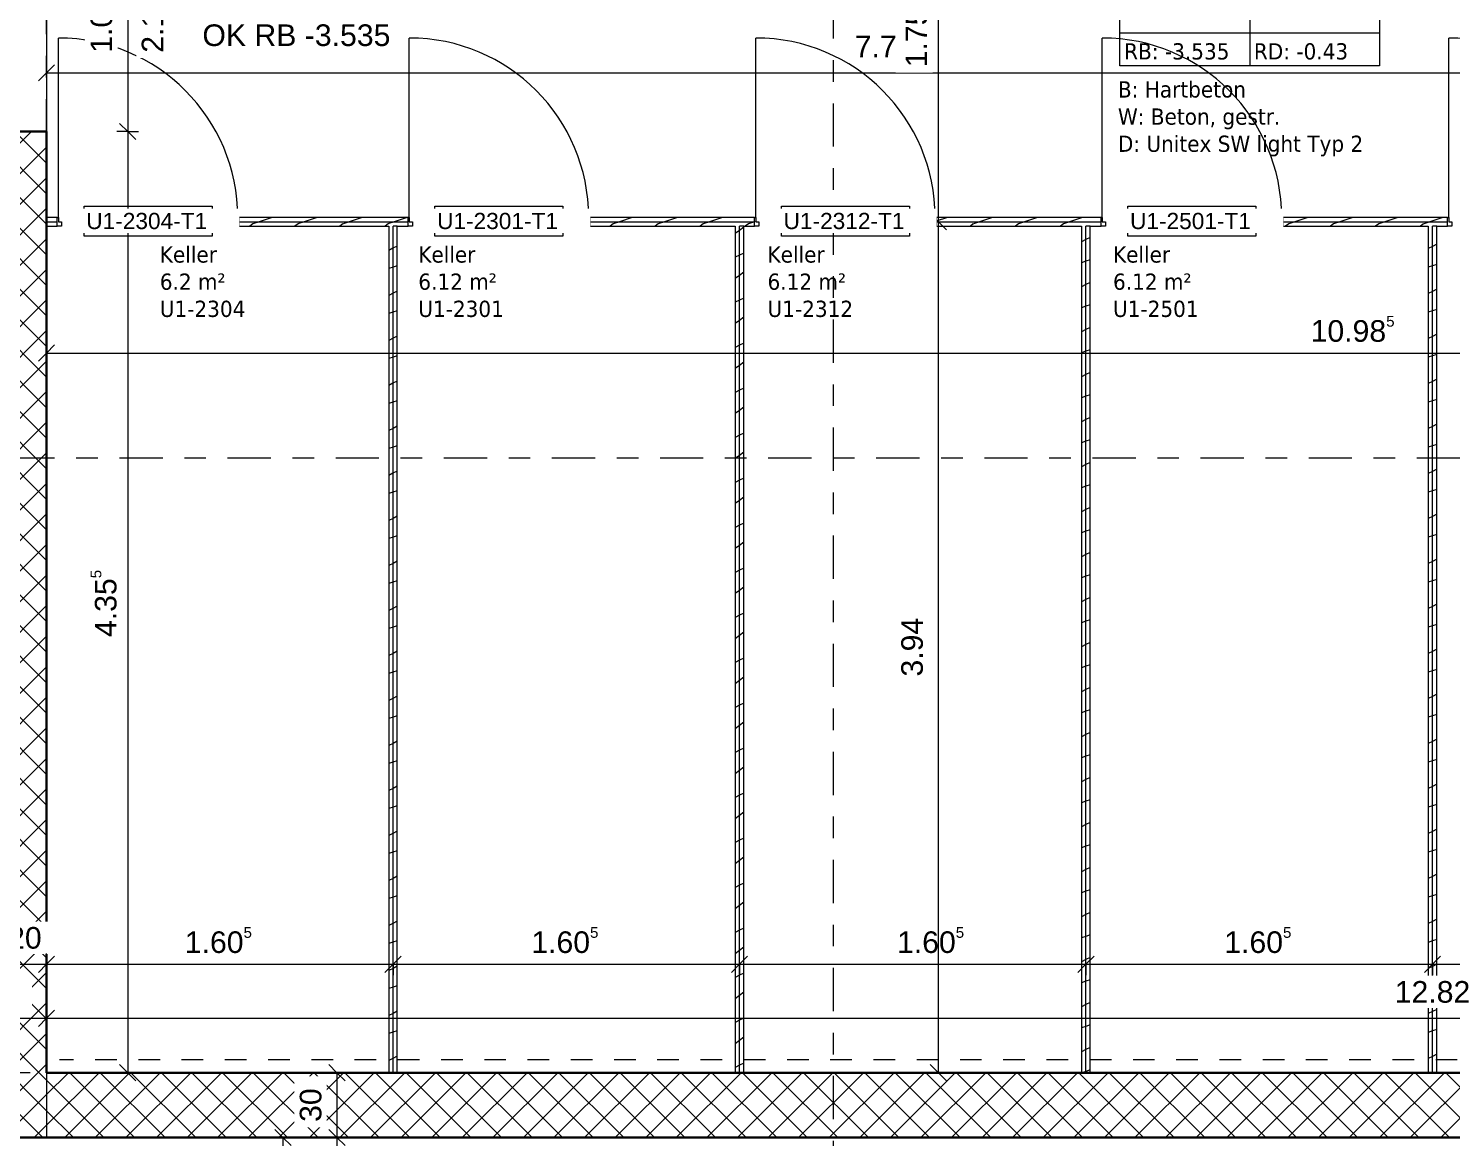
# Model space of a CAD drawing. Header units: metres. Extents: x -35.6 to 33, y -21.5 to 5.9.
# Drawn here: x 3.42 to 10, y -2.35 to 2.78 of the extents above; entities that cross this region are included whole.
import ezdxf

# ---------------------------------------------------------------- set-up
doc = ezdxf.new("R2010")
doc.units = ezdxf.units.M
for name, pattern in [('_Rasterlinie_', [0.375, 0.2, -0.05, 0.075, -0.05]), ('Grundrissdarstellung Sturz', [0.25, 0.15, -0.05, 0, -0.05]), ('Strichpunkt - Fein', [0.2, 0.1, -0.05, 0, -0.05])]:
    doc.linetypes.add(name, pattern=pattern)
for name, color, linetype, lineweight in [('A-____-____-DIMS', 7, 'Continuous', 5), ('A-____-____-DIMS-50', 7, 'Continuous', 5), ('A-AREA-____-IDEN', 7, 'Continuous', 5), ('A-DOOR-____-IDEN', 7, 'Continuous', 5), ('A-DOOR-____-OTLN', 7, 'Continuous', 9), ('A-DOOR-FRAM-MCUT', 7, 'Continuous', 9), ('A-DOOR-OPNG-OTLN', 7, 'Continuous', 9), ('A-FLOR-____-OTLN', 7, 'Continuous', 9), ('A-FLOR-____-OVHD', 7, 'Strichpunkt - Fein', 9), ('A-WALL-____-MCUT', 7, 'Continuous', 35), ('A-WALL-____-PATT', 7, 'Continuous', 35), ('A-WALL-FNSH-MCUT', 7, 'Continuous', 35), ('G-____-____-DIMS', 7, 'Continuous', 5), ('S-GRID-____-OTLN', 7, 'Continuous', 5)]:
    doc.layers.add(name, color=color, linetype=linetype, lineweight=lineweight)
doc.styles.add('Arial', font='arial.ttf', dxfattribs={"height": 0.1})
doc.styles.add('Arial_1', font='arial.ttf', dxfattribs={"height": 0.075})
doc.styles.add('Verdana_2', font='verdana.ttf', dxfattribs={"width": 0.9, "height": 0.075})
doc.dimstyles.new('Arial_2_00mm_fein_1', dxfattribs={"dimscale": 0.3048, "dimtxt": 0.102026, "dimasz": 0.246063, "dimexe": 0.164042, "dimexo": 0.0625, "dimgap": 0.123031, "dimtad": 1, "dimrnd": 0.005, "dimzin": 0, "dimdsep": 46, "dimtxsty": 'Arial', "dimblk1": 'OBLIQUE', "dimblk2": 'OBLIQUE', "dimsah": 1, "dimcen": 0.09, "dimazin": 0, "dimtfac": 1, "dimtdec": 4, "dimtix": 1, "dimtmove": 0, "dimatfit": 3, "dimfxl": 0.164042, "dimfxlon": 1, "dimtvp": 1, "dimtfill": 1, "dimtolj": 1, "dimtzin": 0, "dimarcsym": 2})
doc.dimstyles.new('Arial_2_00mm_fein_2', dxfattribs={"dimscale": 0.3048, "dimtxt": 0.102026, "dimasz": 0.246063, "dimexe": 0.164042, "dimexo": 0.0625, "dimgap": 0.123031, "dimtad": 1, "dimdec": 1, "dimlfac": 100, "dimrnd": 0.5, "dimdsep": 46, "dimtxsty": 'Arial', "dimblk1": 'OBLIQUE', "dimblk2": 'OBLIQUE', "dimsah": 1, "dimcen": 0.09, "dimazin": 0, "dimtfac": 1, "dimtdec": 4, "dimtix": 1, "dimtmove": 0, "dimatfit": 3, "dimfxl": 0.164042, "dimfxlon": 1, "dimtvp": 1, "dimtfill": 1, "dimtolj": 1, "dimtzin": 0, "dimarcsym": 2})
doc.dimstyles.new('SUB_Rohbau_fein', dxfattribs={"dimscale": 0.3048, "dimtxt": 0.102026, "dimasz": 0.246063, "dimexe": 0.164042, "dimexo": 0.0625, "dimgap": 0.123031, "dimtad": 1, "dimdec": 1, "dimlfac": 100, "dimrnd": 0.5, "dimdsep": 46, "dimtxsty": 'Arial', "dimblk1": 'OBLIQUE', "dimblk2": 'OBLIQUE', "dimsah": 1, "dimcen": 0.09, "dimazin": 0, "dimtfac": 1, "dimtdec": 4, "dimtix": 1, "dimtmove": 0, "dimatfit": 3, "dimfxl": 0.164042, "dimfxlon": 1, "dimtvp": 1, "dimtfill": 1, "dimtolj": 1, "dimtzin": 0, "dimarcsym": 2})
doc.dimstyles.new('SUB_Rohbau_fein_1', dxfattribs={"dimscale": 0.3048, "dimtxt": 0.102026, "dimasz": 0.246063, "dimexe": 0.164042, "dimexo": 0.0625, "dimgap": 0.123031, "dimtad": 1, "dimrnd": 0.005, "dimzin": 0, "dimdsep": 46, "dimtxsty": 'Arial', "dimblk1": 'OBLIQUE', "dimblk2": 'OBLIQUE', "dimsah": 1, "dimcen": 0.09, "dimazin": 0, "dimtfac": 1, "dimtdec": 4, "dimtix": 1, "dimtmove": 0, "dimatfit": 3, "dimfxl": 0.164042, "dimfxlon": 1, "dimtvp": 1, "dimtfill": 1, "dimtolj": 1, "dimtzin": 0, "dimarcsym": 2})
doc.dimstyles.new('SUB_Rohbau_fein_2', dxfattribs={"dimscale": 0.3048, "dimtxt": 0.102026, "dimasz": 0.246063, "dimexe": 0.164042, "dimexo": 0.0625, "dimgap": 0.123031, "dimtad": 1, "dimrnd": 0.005, "dimzin": 0, "dimdsep": 46, "dimtxsty": 'Arial', "dimblk1": 'OBLIQUE', "dimblk2": 'OBLIQUE', "dimsah": 1, "dimcen": 0.09, "dimazin": 0, "dimtfac": 1, "dimtdec": 4, "dimtix": 1, "dimtmove": 2, "dimatfit": 3, "dimfxl": 0.164042, "dimfxlon": 1, "dimtvp": 1, "dimtfill": 1, "dimtolj": 1, "dimtzin": 0, "dimarcsym": 2})
pattern_1 = [(45, (0, 0), (-0.0707107, 0.0707107), []), (135, (0, 0), (-0.0707107, -0.0707107), [])]
pattern_2 = [(216.87, (0.0833, 0.20825), (0.62474926, 0.41650112), [0.10412, -0.93712]), (206.565, (0.20825, 0.14578), (-0.20825414, -0.2082493), [0.23283, -0.23283]), (198.435, (0.20825, 0.04165), (-0.41650024, -0.20824584), [0.13171, -0.52684])]

# ---------------------------------------------------------------- blocks, each defined once
blk = doc.blocks.new('TU DF 1 - Rahmenstock - stumpf einschlagend - 800x1900 Kellerabteil-V18--01_UG_OK_FFB_AF_ru')
at = {"layer": 'A-DOOR-FRAM-MCUT', "color": 253, "true_color": 0x999999}
for p, q in [((-0.42, 0.02), (-0.4, 0.02)), ((-0.4, 0.02), (-0.4, 0)), ((0.4, 0.02), (0.42, 0.02)), ((0.4, 0), (0.4, 0.02)), ((-0.415, -0.02), (-0.42, -0.02)), ((-0.415, 0), (-0.415, -0.02)), ((-0.4, 0), (-0.415, 0)), ((0.415, 0), (0.4, 0)), ((0.415, -0.02), (0.415, 0)), ((0.42, -0.02), (0.415, -0.02))]:
    blk.add_line(p, q, dxfattribs=at)
at = {"layer": 'A-DOOR-OPNG-OTLN', "color": 253, "true_color": 0x999999}
blk.add_line((0.415, -0.02), (0.415, -0.85), dxfattribs=at)
blk.add_arc((0.415, -0.02), 0.83, 180, 270, dxfattribs=at)
blk = doc.blocks.new('TU Durchgang - Breite variabel - H_ 2100-32279008--01_UG_OK_FFB_AF_ru')
at = {"layer": 'A-DOOR-____-OTLN', "linetype": 'Grundrissdarstellung Sturz'}
for p, q in [((-0.5, 0.2144), (0.5, 0.2144)), ((-0.5, -0.1856), (0.5, -0.1856))]:
    blk.add_line(p, q, dxfattribs=at)
blk = doc.blocks.new('TU DF 1 - Rahmenstock - stumpf einschlagend - 800x1900 Kellerabteil-V19--01_UG_OK_FFB_AF_ru')
at = {"layer": 'A-DOOR-FRAM-MCUT', "color": 253, "true_color": 0x999999}
for p, q in [((-0.42, 0.02), (-0.4, 0.02)), ((-0.4, 0.02), (-0.4, 0)), ((0.4, 0.02), (0.42, 0.02)), ((0.4, 0), (0.4, 0.02)), ((-0.415, -0.02), (-0.42, -0.02)), ((-0.415, 0), (-0.415, -0.02)), ((-0.4, 0), (-0.415, 0)), ((0.415, 0), (0.4, 0)), ((0.415, -0.02), (0.415, 0)), ((0.42, -0.02), (0.415, -0.02))]:
    blk.add_line(p, q, dxfattribs=at)
at = {"layer": 'A-DOOR-OPNG-OTLN', "color": 253, "true_color": 0x999999}
blk.add_line((0.415, -0.02), (0.415, -0.85), dxfattribs=at)
blk.add_arc((0.415, -0.02), 0.83, 180, 270, dxfattribs=at)
blk = doc.blocks.new('Beschriftung_Räume-SUB - OK_varriert-31033571--01_UG_OK_FFB_AF_ru')
at = {"layer": 'A-AREA-____-IDEN'}
for p, q in [((0, -0.01263), (0.024, -0.01263)), ((0, -0.01875), (0, -0.01263)), ((0.012, -0.01263), (0.012, -0.01875)), ((0.024, -0.01263), (0.024, -0.01875)), ((0, -0.01569), (0.024, -0.01569)), ((0.024, -0.01875), (0, -0.01875))]:
    blk.add_line(p, q, dxfattribs=at)
blk = doc.blocks.new('DIMBLOCK48--01_UG_OK_FFB_AF_ru')
at = {"layer": 'A-____-____-DIMS-50'}
for p, q in [((3.102, -1.8015), (3.102, -1.7515)), ((3.102, -1.8015), (3.1395, -1.764)), ((3.502, -1.8015), (3.502, -1.7515)), ((3.502, -1.8015), (3.5395, -1.764)), ((3.102, -1.8015), (3.0645, -1.839)), ((3.102, -1.8015), (3.502, -1.8015)), ((3.102, -1.8015), (3.102, -1.8515)), ((3.502, -1.8015), (3.4645, -1.839)), ((3.502, -1.8015), (3.502, -1.8515))]:
    blk.add_line(p, q, dxfattribs=at)
at = {"layer": 'A-____-____-DIMS-50', "color": 0, "insert": (3.2244, -1.6294), "char_height": 0.1, "width": 0.186088, "attachment_point": 1, "line_spacing_factor": 0.941778, "style": 'Arial', "bg_fill": 3, "box_fill_scale": 1.25, "bg_fill_color": 256, "bg_fill_true_color": 13158600, "bg_fill_transparency": 0}
blk.add_mtext('40', dxfattribs=at)
blk = doc.blocks.new('_Oblique')
at = {"color": 0, "linetype": 'ByBlock', "lineweight": -2}
blk.add_line((-0.5, -0.5), (0.5, 0.5), dxfattribs=at)
blk = doc.blocks.new('DIMBLOCK49--01_UG_OK_FFB_AF_ru')
at = {"layer": 'A-____-____-DIMS-50'}
for p, q in [((3.502, -1.8015), (3.502, -1.7515)), ((3.502, -1.8015), (3.5395, -1.764)), ((16.322, -1.8015), (16.322, -1.7515)), ((16.322, -1.8015), (16.3595, -1.764)), ((3.502, -1.8015), (3.4645, -1.839)), ((3.502, -1.8015), (16.322, -1.8015)), ((3.502, -1.8015), (3.502, -1.8515)), ((16.322, -1.8015), (16.2845, -1.839)), ((16.322, -1.8015), (16.322, -1.8515))]:
    blk.add_line(p, q, dxfattribs=at)
at = {"layer": 'A-____-____-DIMS-50', "color": 0, "insert": (9.7375, -1.6294), "char_height": 0.1, "width": 0.418697, "attachment_point": 1, "line_spacing_factor": 0.941778, "style": 'Arial', "bg_fill": 3, "box_fill_scale": 1.25, "bg_fill_color": 256, "bg_fill_true_color": 13158600, "bg_fill_transparency": 0}
blk.add_mtext('12.82', dxfattribs=at)
blk = doc.blocks.new('DIMBLOCK70--01_UG_OK_FFB_AF_ru')
at = {"layer": 'A-____-____-DIMS-50'}
for p, q in [((3.502, 1.2766), (3.502, 1.3266)), ((14.487, 1.2766), (14.487, 1.3266)), ((3.502, 1.2766), (3.4645, 1.2391)), ((3.502, 1.2766), (3.5395, 1.3141)), ((3.502, 1.2766), (14.487, 1.2766)), ((3.502, 1.2766), (3.502, 1.2266)), ((14.487, 1.2766), (14.4495, 1.2391)), ((14.487, 1.2766), (14.5245, 1.3141)), ((14.487, 1.2766), (14.487, 1.2266))]:
    blk.add_line(p, q, dxfattribs=at)
at = {"layer": 'A-____-____-DIMS-50', "color": 0, "insert": (9.3484, 1.4486), "char_height": 0.1, "width": 0.481134, "attachment_point": 1, "line_spacing_factor": 0.941778, "style": 'Arial', "bg_fill": 3, "box_fill_scale": 1.25, "bg_fill_color": 256, "bg_fill_true_color": 13158600, "bg_fill_transparency": 0}
blk.add_mtext('10.98\\A2\\H0.5x;\\S5^  ;\\H2x;', dxfattribs=at)
blk = doc.blocks.new('DIMBLOCK73--01_UG_OK_FFB_AF_ru')
at = {"layer": 'A-____-____-DIMS-50'}
for p, q in [((3.502, 2.5731), (3.4645, 2.5356)), ((3.502, 2.5731), (3.502, 2.6231)), ((3.502, 2.5731), (3.5395, 2.6106)), ((3.502, 2.5731), (11.2495, 2.5731)), ((3.502, 2.5731), (3.502, 2.5231)), ((11.2495, 2.5731), (11.212, 2.5356)), ((11.2495, 2.5731), (11.2495, 2.6231)), ((11.2495, 2.5731), (11.287, 2.6106)), ((11.2495, 2.5731), (11.2495, 2.5231))]:
    blk.add_line(p, q, dxfattribs=at)
at = {"layer": 'A-____-____-DIMS-50', "color": 0, "insert": (7.24, 2.7452), "char_height": 0.1, "width": 0.325653, "attachment_point": 1, "line_spacing_factor": 0.941778, "style": 'Arial', "bg_fill": 3, "box_fill_scale": 1.25, "bg_fill_color": 256, "bg_fill_true_color": 13158600, "bg_fill_transparency": 0}
blk.add_mtext('7.75', dxfattribs=at)
blk = doc.blocks.new('DIMBLOCK76--01_UG_OK_FFB_AF_ru')
at = {"layer": 'A-____-____-DIMS-50'}
for p, q in [((3.8776, 3.3016), (3.8276, 3.3016)), ((3.8776, 3.3016), (3.8401, 3.3391)), ((3.8776, 3.3016), (3.8776, 2.3016)), ((3.8776, 3.3016), (3.9151, 3.2641)), ((3.8776, 3.3016), (3.9276, 3.3016)), ((3.8776, 2.3016), (3.8401, 2.3391)), ((3.8776, 2.3016), (3.8276, 2.3016)), ((3.8776, 2.3016), (3.9151, 2.2641)), ((3.8776, 2.3016), (3.9276, 2.3016))]:
    blk.add_line(p, q, dxfattribs=at)
at = {"layer": 'A-____-____-DIMS-50', "color": 0, "char_height": 0.1, "width": 0.325653, "attachment_point": 1, "rotation": 90, "line_spacing_factor": 0.941778, "style": 'Arial', "bg_fill": 3, "box_fill_scale": 1.25, "bg_fill_color": 256, "bg_fill_true_color": 13158600, "bg_fill_transparency": 0}
for s, insert in [('1.00', (3.7056, 2.6659)), ('2.10', (3.9423, 2.6659))]:
    blk.add_mtext(s, dxfattribs=dict(at, insert=insert))
blk = doc.blocks.new('DIMBLOCK77--01_UG_OK_FFB_AF_ru')
at = {"layer": 'A-____-____-DIMS-50'}
for p, q in [((3.8776, 2.3016), (3.8401, 2.3391)), ((3.8776, 2.3016), (3.8276, 2.3016)), ((3.8776, 2.3016), (3.8776, -2.0534)), ((3.8776, 2.3016), (3.9151, 2.2641)), ((3.8776, 2.3016), (3.9276, 2.3016)), ((3.8776, -2.0534), (3.8401, -2.0159)), ((3.8776, -2.0534), (3.8276, -2.0534)), ((3.8776, -2.0534), (3.9151, -2.0909)), ((3.8776, -2.0534), (3.9276, -2.0534))]:
    blk.add_line(p, q, dxfattribs=at)
at = {"layer": 'A-____-____-DIMS-50', "color": 0, "insert": (3.7056, -0.0376), "char_height": 0.1, "width": 0.388091, "attachment_point": 1, "rotation": 90, "line_spacing_factor": 0.941778, "style": 'Arial', "bg_fill": 3, "box_fill_scale": 1.25, "bg_fill_color": 256, "bg_fill_true_color": 13158600, "bg_fill_transparency": 0}
blk.add_mtext('4.35\\A2\\H0.5x;\\S5^  ;\\H2x;', dxfattribs=at)
blk = doc.blocks.new('DIMBLOCK242--01_UG_OK_FFB_AF_ru')
at = {"layer": 'A-____-____-DIMS-50'}
for p, q in [((4.8454, -2.0534), (4.8079, -2.0159)), ((4.8454, -2.0534), (4.7954, -2.0534)), ((4.8454, -2.0534), (4.8454, -2.3534)), ((4.8454, -2.0534), (4.8829, -2.0909)), ((4.8454, -2.0534), (4.8954, -2.0534)), ((4.8454, -2.3534), (4.7954, -2.3534)), ((4.8454, -2.3534), (4.8079, -2.3159)), ((4.8454, -2.3534), (4.8829, -2.3909)), ((4.8454, -2.3534), (4.8954, -2.3534))]:
    blk.add_line(p, q, dxfattribs=at)
at = {"layer": 'A-____-____-DIMS-50', "color": 0, "insert": (4.6733, -2.281), "char_height": 0.1, "width": 0.186088, "attachment_point": 1, "rotation": 90, "line_spacing_factor": 0.941778, "style": 'Arial', "bg_fill": 3, "box_fill_scale": 1.25, "bg_fill_color": 256, "bg_fill_true_color": 13158600, "bg_fill_transparency": 0}
blk.add_mtext('30', dxfattribs=at)
blk = doc.blocks.new('DIMBLOCK243--01_UG_OK_FFB_AF_ru')
at = {"layer": 'A-____-____-DIMS-50'}
for p, q in [((4.8454, -2.3534), (4.7954, -2.3534)), ((4.8454, -2.3534), (4.8079, -2.3159)), ((4.8454, -2.3534), (4.8454, -7.3526)), ((4.8454, -2.3534), (4.8829, -2.3909)), ((4.8454, -2.3534), (4.8954, -2.3534)), ((4.8454, -7.3526), (4.7954, -7.3526)), ((4.8454, -7.3526), (4.8079, -7.3151)), ((4.8454, -7.3526), (4.8829, -7.3901)), ((4.8454, -7.3526), (4.8954, -7.3526))]:
    blk.add_line(p, q, dxfattribs=at)
at = {"layer": 'A-____-____-DIMS-50', "color": 0, "insert": (4.6733, -4.9887), "char_height": 0.1, "width": 0.325653, "attachment_point": 1, "rotation": 90, "line_spacing_factor": 0.941778, "style": 'Arial', "bg_fill": 3, "box_fill_scale": 1.25, "bg_fill_color": 256, "bg_fill_true_color": 13158600, "bg_fill_transparency": 0}
blk.add_mtext('5.00', dxfattribs=at)
blk = doc.blocks.new('DIMBLOCK247--01_UG_OK_FFB_AF_ru')
at = {"layer": 'A-____-____-DIMS-50'}
for p, q in [((4.5954, -2.3534), (4.5454, -2.3534)), ((4.5954, -2.3534), (4.5579, -2.3159)), ((4.5954, -2.3534), (4.5954, -17.4334)), ((4.5954, -2.3534), (4.6329, -2.3909)), ((4.5954, -2.3534), (4.6454, -2.3534)), ((4.5954, -17.4334), (4.5454, -17.4334)), ((4.5954, -17.4334), (4.5579, -17.3959)), ((4.5954, -17.4334), (4.6329, -17.4709)), ((4.5954, -17.4334), (4.6454, -17.4334))]:
    blk.add_line(p, q, dxfattribs=at)
at = {"layer": 'A-____-____-DIMS-50', "color": 0, "insert": (4.4233, -10.0679), "char_height": 0.1, "width": 0.418697, "attachment_point": 1, "rotation": 90, "line_spacing_factor": 0.941778, "style": 'Arial', "bg_fill": 3, "box_fill_scale": 1.25, "bg_fill_color": 256, "bg_fill_true_color": 13158600, "bg_fill_transparency": 0}
blk.add_mtext('15.08', dxfattribs=at)
blk = doc.blocks.new('DIMBLOCK287--01_UG_OK_FFB_AF_ru')
at = {"layer": 'A-____-____-DIMS-50'}
for p, q in [((3.302, -1.5515), (3.302, -1.5015)), ((3.502, -1.5515), (3.502, -1.5015)), ((3.302, -1.5515), (3.2645, -1.589)), ((3.302, -1.5515), (3.3395, -1.514)), ((3.302, -1.5515), (3.502, -1.5515)), ((3.302, -1.5515), (3.302, -1.6015)), ((3.502, -1.5515), (3.4645, -1.589)), ((3.502, -1.5515), (3.5395, -1.514)), ((3.502, -1.5515), (3.502, -1.6015))]:
    blk.add_line(p, q, dxfattribs=at)
at = {"layer": 'A-____-____-DIMS-50', "color": 0, "insert": (3.3244, -1.3794), "char_height": 0.1, "width": 0.186088, "attachment_point": 1, "line_spacing_factor": 0.941778, "style": 'Arial', "bg_fill": 3, "box_fill_scale": 1.25, "bg_fill_color": 256, "bg_fill_true_color": 13158600, "bg_fill_transparency": 0}
blk.add_mtext('20', dxfattribs=at)
blk = doc.blocks.new('DIMBLOCK288--01_UG_OK_FFB_AF_ru')
at = {"layer": 'A-____-____-DIMS-50'}
for p, q in [((3.502, -1.5515), (3.502, -1.5015)), ((5.1045, -1.5515), (5.1045, -1.5015)), ((3.502, -1.5515), (3.4645, -1.589)), ((3.502, -1.5515), (3.5395, -1.514)), ((3.502, -1.5515), (5.1045, -1.5515)), ((3.502, -1.5515), (3.502, -1.6015)), ((5.1045, -1.5515), (5.067, -1.589)), ((5.1045, -1.5515), (5.142, -1.514)), ((5.1045, -1.5515), (5.1045, -1.6015))]:
    blk.add_line(p, q, dxfattribs=at)
at = {"layer": 'A-____-____-DIMS-50', "color": 0, "insert": (4.1415, -1.3794), "char_height": 0.1, "width": 0.388091, "attachment_point": 1, "line_spacing_factor": 0.941778, "style": 'Arial', "bg_fill": 3, "box_fill_scale": 1.25, "bg_fill_color": 256, "bg_fill_true_color": 13158600, "bg_fill_transparency": 0}
blk.add_mtext('1.60\\A2\\H0.5x;\\S5^  ;\\H2x;', dxfattribs=at)
blk = doc.blocks.new('DIMBLOCK289--01_UG_OK_FFB_AF_ru')
at = {"layer": 'A-____-____-DIMS-50'}
for p, q in [((5.1045, -1.5515), (5.1045, -1.5015)), ((6.707, -1.5515), (6.707, -1.5015)), ((5.1045, -1.5515), (5.067, -1.589)), ((5.1045, -1.5515), (5.142, -1.514)), ((5.1045, -1.5515), (6.707, -1.5515)), ((5.1045, -1.5515), (5.1045, -1.6015)), ((6.707, -1.5515), (6.6695, -1.589)), ((6.707, -1.5515), (6.7445, -1.514)), ((6.707, -1.5515), (6.707, -1.6015))]:
    blk.add_line(p, q, dxfattribs=at)
at = {"layer": 'A-____-____-DIMS-50', "color": 0, "insert": (5.744, -1.3794), "char_height": 0.1, "width": 0.388091, "attachment_point": 1, "line_spacing_factor": 0.941778, "style": 'Arial', "bg_fill": 3, "box_fill_scale": 1.25, "bg_fill_color": 256, "bg_fill_true_color": 13158600, "bg_fill_transparency": 0}
blk.add_mtext('1.60\\A2\\H0.5x;\\S5^  ;\\H2x;', dxfattribs=at)
blk = doc.blocks.new('DIMBLOCK290--01_UG_OK_FFB_AF_ru')
at = {"layer": 'A-____-____-DIMS-50'}
for p, q in [((6.707, -1.5515), (6.707, -1.5015)), ((8.3095, -1.5515), (8.3095, -1.5015)), ((6.707, -1.5515), (6.6695, -1.589)), ((6.707, -1.5515), (6.7445, -1.514)), ((6.707, -1.5515), (8.3095, -1.5515)), ((6.707, -1.5515), (6.707, -1.6015)), ((8.3095, -1.5515), (8.272, -1.589)), ((8.3095, -1.5515), (8.347, -1.514)), ((8.3095, -1.5515), (8.3095, -1.6015))]:
    blk.add_line(p, q, dxfattribs=at)
at = {"layer": 'A-____-____-DIMS-50', "color": 0, "insert": (7.4355, -1.3794), "char_height": 0.1, "width": 0.388091, "attachment_point": 1, "line_spacing_factor": 0.941778, "style": 'Arial', "bg_fill": 3, "box_fill_scale": 1.25, "bg_fill_color": 256, "bg_fill_true_color": 13158600, "bg_fill_transparency": 0}
blk.add_mtext('1.60\\A2\\H0.5x;\\S5^  ;\\H2x;', dxfattribs=at)
blk = doc.blocks.new('DIMBLOCK291--01_UG_OK_FFB_AF_ru')
at = {"layer": 'A-____-____-DIMS-50'}
for p, q in [((8.3095, -1.5515), (8.3095, -1.5015)), ((9.912, -1.5515), (9.912, -1.5015)), ((8.3095, -1.5515), (8.272, -1.589)), ((8.3095, -1.5515), (8.347, -1.514)), ((8.3095, -1.5515), (9.912, -1.5515)), ((8.3095, -1.5515), (8.3095, -1.6015)), ((9.912, -1.5515), (9.8745, -1.589)), ((9.912, -1.5515), (9.9495, -1.514)), ((9.912, -1.5515), (9.912, -1.6015))]:
    blk.add_line(p, q, dxfattribs=at)
at = {"layer": 'A-____-____-DIMS-50', "color": 0, "insert": (8.949, -1.3794), "char_height": 0.1, "width": 0.388091, "attachment_point": 1, "line_spacing_factor": 0.941778, "style": 'Arial', "bg_fill": 3, "box_fill_scale": 1.25, "bg_fill_color": 256, "bg_fill_true_color": 13158600, "bg_fill_transparency": 0}
blk.add_mtext('1.60\\A2\\H0.5x;\\S5^  ;\\H2x;', dxfattribs=at)
blk = doc.blocks.new('DIMBLOCK292--01_UG_OK_FFB_AF_ru')
at = {"layer": 'A-____-____-DIMS-50'}
for p, q in [((9.912, -1.5515), (9.912, -1.5015)), ((11.5145, -1.5515), (11.5145, -1.5015)), ((9.912, -1.5515), (9.8745, -1.589)), ((9.912, -1.5515), (9.9495, -1.514)), ((9.912, -1.5515), (11.5145, -1.5515)), ((9.912, -1.5515), (9.912, -1.6015)), ((11.5145, -1.5515), (11.477, -1.589)), ((11.5145, -1.5515), (11.552, -1.514)), ((11.5145, -1.5515), (11.5145, -1.6015))]:
    blk.add_line(p, q, dxfattribs=at)
at = {"layer": 'A-____-____-DIMS-50', "color": 0, "insert": (10.5515, -1.3794), "char_height": 0.1, "width": 0.388091, "attachment_point": 1, "line_spacing_factor": 0.941778, "style": 'Arial', "bg_fill": 3, "box_fill_scale": 1.25, "bg_fill_color": 256, "bg_fill_true_color": 13158600, "bg_fill_transparency": 0}
blk.add_mtext('1.60\\A2\\H0.5x;\\S5^  ;\\H2x;', dxfattribs=at)
blk = doc.blocks.new('DIMBLOCK296--01_UG_OK_FFB_AF_ru')
at = {"layer": 'A-____-____-DIMS-50'}
for p, q in [((7.627, 1.8841), (7.5895, 1.9216)), ((7.627, 1.8841), (7.577, 1.8841)), ((7.627, -2.0534), (7.627, 1.8841)), ((7.627, 1.8841), (7.6645, 1.8466)), ((7.627, 1.8841), (7.677, 1.8841)), ((7.627, -2.0534), (7.5895, -2.0159)), ((7.627, -2.0534), (7.577, -2.0534)), ((7.627, -2.0534), (7.6645, -2.0909)), ((7.627, -2.0534), (7.677, -2.0534))]:
    blk.add_line(p, q, dxfattribs=at)
at = {"layer": 'A-____-____-DIMS-50', "color": 0, "insert": (7.455, -0.2204), "char_height": 0.1, "width": 0.325653, "attachment_point": 1, "rotation": 90, "line_spacing_factor": 0.941778, "style": 'Arial', "bg_fill": 3, "box_fill_scale": 1.25, "bg_fill_color": 256, "bg_fill_true_color": 13158600, "bg_fill_transparency": 0}
blk.add_mtext('3.94', dxfattribs=at)
blk = doc.blocks.new('DIMBLOCK297--01_UG_OK_FFB_AF_ru')
at = {"layer": 'A-____-____-DIMS-50'}
for p, q in [((7.627, 3.6366), (7.577, 3.6366)), ((7.627, 3.6366), (7.5895, 3.6741)), ((7.627, 1.8841), (7.627, 3.6366)), ((7.627, 3.6366), (7.6645, 3.5991)), ((7.627, 3.6366), (7.677, 3.6366)), ((7.627, 1.8841), (7.5895, 1.9216)), ((7.627, 1.8841), (7.577, 1.8841)), ((7.627, 1.8841), (7.6645, 1.8466)), ((7.627, 1.8841), (7.677, 1.8841))]:
    blk.add_line(p, q, dxfattribs=at)
at = {"layer": 'A-____-____-DIMS-50', "color": 0, "insert": (7.455, 2.5986), "char_height": 0.1, "width": 0.388091, "attachment_point": 1, "rotation": 90, "line_spacing_factor": 0.941778, "style": 'Arial', "bg_fill": 3, "box_fill_scale": 1.25, "bg_fill_color": 256, "bg_fill_true_color": 13158600, "bg_fill_transparency": 0}
blk.add_mtext('1.75\\A2\\H0.5x;\\S5^  ;\\H2x;', dxfattribs=at)

msp = doc.modelspace()

# ---------------------------------------------------------------- hatches: boundary and pattern name
at = {"layer": 'A-WALL-____-PATT', "lineweight": 9}
h = msp.add_hatch(dxfattribs=at)
h.set_pattern_fill('FP_1', color=256, style=0, pattern_type=2)
h.set_pattern_definition(pattern_1)
h.paths.add_polyline_path([(3.502, -2.3534), (3.502, 2.3016), (3.102, 2.3016), (3.102, -2.3534)])
h.paths.add_polyline_path([(3.102, 3.3016), (3.502, 3.3016), (3.502, 4.6615), (3.102, 4.6615), (3.102, 3.4016)])
at = {"layer": 'A-WALL-____-PATT', "lineweight": 9, "true_color": 0xc3b7ad}
h = msp.add_hatch(dxfattribs=at)
h.set_pattern_fill('FP_5', color=9, style=0, pattern_type=2)
h.set_pattern_definition(pattern_2)
h.paths.add_polyline_path([(3.552, 1.8841), (3.552, 1.9041), (3.502, 1.9041), (3.502, 1.8841), (3.5055, 1.8841)])
h.paths.add_polyline_path([(9.982, 1.8841), (9.982, 1.9041), (9.2195, 1.9041), (9.2195, 1.8841), (9.964, 1.8841)])
h.paths.add_polyline_path([(4.392, 1.8841), (5.1745, 1.8841), (5.1745, 1.9041), (4.392, 1.9041)])
h.paths.add_polyline_path([(11.2495, 1.8841), (11.2495, 1.9041), (10.822, 1.9041), (10.822, 1.8841)])
h.paths.add_polyline_path([(6.0145, 1.8841), (6.777, 1.8841), (6.777, 1.9041), (6.0145, 1.9041)])
h.paths.add_polyline_path([(7.617, 1.8841), (8.3795, 1.8841), (8.3795, 1.9041), (7.617, 1.9041)])
h = msp.add_hatch(dxfattribs=at)
h.set_pattern_fill('FP_5', color=9, style=0, pattern_type=2)
h.set_pattern_definition(pattern_2)
h.paths.add_polyline_path([(3.552, 1.8641), (3.552, 1.8841), (3.502, 1.8841), (3.502, 1.8641)])
h.paths.add_polyline_path([(4.392, 1.8641), (5.1745, 1.8641), (5.1745, 1.8841), (4.392, 1.8841)])
h.paths.add_polyline_path([(9.982, 1.8641), (9.982, 1.8841), (9.2195, 1.8841), (9.2195, 1.8641), (9.964, 1.8641)])
h.paths.add_polyline_path([(11.2495, 1.8641), (11.2495, 1.8841), (10.822, 1.8841), (10.822, 1.8641)])
h.paths.add_polyline_path([(6.0145, 1.8641), (6.777, 1.8641), (6.777, 1.8841), (6.0145, 1.8841)])
h.paths.add_polyline_path([(7.617, 1.8641), (8.3795, 1.8641), (8.3795, 1.8841), (7.617, 1.8841)])
h = msp.add_hatch(dxfattribs=at)
h.set_pattern_fill('FP_5', color=9, style=0, pattern_type=2)
h.set_pattern_definition(pattern_2)
h.paths.add_polyline_path([(5.0845, -2.0534), (5.1045, -2.0534), (5.1045, 1.8641), (5.0845, 1.8641), (5.0845, -2.0403)])
h = msp.add_hatch(dxfattribs=at)
h.set_pattern_fill('FP_5', color=9, style=0, pattern_type=2)
h.set_pattern_definition(pattern_2)
h.paths.add_polyline_path([(5.1045, -2.0534), (5.1245, -2.0534), (5.1245, 1.8641), (5.1045, 1.8641), (5.1045, -2.0323)])
h = msp.add_hatch(dxfattribs=at)
h.set_pattern_fill('FP_5', color=9, style=0, pattern_type=2)
h.set_pattern_definition(pattern_2)
h.paths.add_polyline_path([(6.707, -2.0534), (6.707, 1.8641), (6.687, 1.8641), (6.687, -2.0534)])
h = msp.add_hatch(dxfattribs=at)
h.set_pattern_fill('FP_5', color=9, style=0, pattern_type=2)
h.set_pattern_definition(pattern_2)
h.paths.add_polyline_path([(6.727, -2.0534), (6.727, 1.8641), (6.707, 1.8641), (6.707, -2.0534)])
h = msp.add_hatch(dxfattribs=at)
h.set_pattern_fill('FP_5', color=9, style=0, pattern_type=2)
h.set_pattern_definition(pattern_2)
h.paths.add_polyline_path([(8.2895, -2.0534), (8.3095, -2.0534), (8.3095, 1.8641), (8.2895, 1.8641), (8.2895, -1.9081)])
h = msp.add_hatch(dxfattribs=at)
h.set_pattern_fill('FP_5', color=9, style=0, pattern_type=2)
h.set_pattern_definition(pattern_2)
h.paths.add_polyline_path([(8.3095, -2.0534), (8.3295, -2.0534), (8.3295, 1.8641), (8.3095, 1.8641), (8.3095, -2.0513)])
h = msp.add_hatch(dxfattribs=at)
h.set_pattern_fill('FP_5', color=9, style=0, pattern_type=2)
h.set_pattern_definition(pattern_2)
h.paths.add_polyline_path([(9.912, -2.0534), (9.912, 1.8641), (9.892, 1.8641), (9.892, -2.0534)])
h = msp.add_hatch(dxfattribs=at)
h.set_pattern_fill('FP_5', color=9, style=0, pattern_type=2)
h.set_pattern_definition(pattern_2)
h.paths.add_polyline_path([(9.932, -2.0534), (9.932, 1.8641), (9.912, 1.8641), (9.912, -2.0534)])
at = {"layer": 'A-WALL-____-PATT', "lineweight": 9}
h = msp.add_hatch(dxfattribs=at)
h.set_pattern_fill('FP_1', color=256, style=0, pattern_type=2)
h.set_pattern_definition(pattern_1)
h.paths.add_polyline_path([(11.1806, -2.3534), (11.1806, -2.0534), (3.502, -2.0534), (3.502, -2.3534), (7.8844, -2.3534)])

# ---------------------------------------------------------------- linework, layer by layer
at = {"layer": 'A-DOOR-____-IDEN', "flags": 128}
for points in [[(5.2984, 1.9559), (5.8904, 1.9559), (5.8904, 1.8169), (5.2984, 1.8169)], [(8.5034, 1.9559), (9.0954, 1.9559), (9.0954, 1.8169), (8.5034, 1.8169)]]:
    msp.add_lwpolyline(points, close=True, dxfattribs=at)
at = {"layer": 'A-FLOR-____-OTLN'}
msp.add_line((3.502, 3.3016), (3.502, 2.3016), dxfattribs=at)
at = {"layer": 'A-FLOR-____-OVHD'}
for p, q in [((14.427, -1.9934), (3.562, -1.9934)), ((11.227, -2.0534), (-26.968, -2.0534))]:
    msp.add_line(p, q, dxfattribs=at)
at = {"layer": 'A-WALL-____-MCUT'}
for p, q in [((3.502, 2.3016), (3.102, 2.3016)), ((3.502, -2.0534), (3.502, 2.3016)), ((16.322, -2.0534), (3.502, -2.0534)), ((-2.478, -2.3534), (16.322, -2.3534))]:
    msp.add_line(p, q, dxfattribs=at)
at = {"layer": 'A-WALL-____-MCUT', "color": 253, "lineweight": 9, "true_color": 0x999999}
for p, q in [((3.502, 1.8841), (3.552, 1.8841)), ((4.392, 1.8841), (5.1745, 1.8841)), ((5.1045, -2.0534), (5.1045, 1.8641)), ((5.1245, 1.8641), (5.1045, 1.8641)), ((6.0145, 1.8841), (6.777, 1.8841)), ((6.707, -2.0534), (6.707, 1.8641)), ((6.727, 1.8641), (6.707, 1.8641)), ((7.617, 1.8841), (8.3795, 1.8841)), ((8.3095, -2.0534), (8.3095, 1.8641)), ((8.3295, 1.8641), (8.3095, 1.8641)), ((9.2195, 1.8841), (9.982, 1.8841)), ((9.912, -2.0534), (9.912, 1.8641)), ((9.932, 1.8641), (9.912, 1.8641))]:
    msp.add_line(p, q, dxfattribs=at)
at = {"layer": 'A-WALL-____-MCUT', "lineweight": 9}
msp.add_line((3.502, -2.0534), (3.502, -2.3534), dxfattribs=at)
at = {"layer": 'A-WALL-FNSH-MCUT', "color": 253, "lineweight": 9, "true_color": 0x999999}
for p, q in [((3.552, 1.9041), (3.502, 1.9041)), ((3.502, 1.8641), (3.552, 1.8641)), ((3.552, 1.8641), (3.552, 1.9041)), ((5.1745, 1.9041), (4.392, 1.9041)), ((4.392, 1.9041), (4.392, 1.8641)), ((4.392, 1.8641), (5.0845, 1.8641)), ((5.0845, 1.8641), (5.0845, -2.0534)), ((5.1245, -2.0534), (5.1245, 1.8641)), ((5.1245, 1.8641), (5.1745, 1.8641)), ((5.1745, 1.8641), (5.1745, 1.9041)), ((6.777, 1.9041), (6.0145, 1.9041)), ((6.0145, 1.9041), (6.0145, 1.8641)), ((6.0145, 1.8641), (6.687, 1.8641)), ((6.687, 1.8641), (6.687, -2.0534)), ((6.727, -2.0534), (6.727, 1.8641)), ((6.727, 1.8641), (6.777, 1.8641)), ((6.777, 1.8641), (6.777, 1.9041)), ((8.3795, 1.9041), (7.617, 1.9041)), ((7.617, 1.9041), (7.617, 1.8641)), ((7.617, 1.8641), (8.2895, 1.8641)), ((8.2895, 1.8641), (8.2895, -2.0534)), ((8.3295, -2.0534), (8.3295, 1.8641)), ((8.3295, 1.8641), (8.3795, 1.8641)), ((8.3795, 1.8641), (8.3795, 1.9041)), ((9.982, 1.9041), (9.2195, 1.9041)), ((9.2195, 1.9041), (9.2195, 1.8641)), ((9.2195, 1.8641), (9.892, 1.8641)), ((9.892, 1.8641), (9.892, -2.0534)), ((9.932, -2.0534), (9.932, 1.8641)), ((9.932, 1.8641), (9.982, 1.8641)), ((9.982, 1.8641), (9.982, 1.9041))]:
    msp.add_line(p, q, dxfattribs=at)
at = {"layer": 'S-GRID-____-OTLN', "color": 8, "linetype": '_Rasterlinie_', "true_color": 0x808080}
for p, q in [((7.142, -6.2685), (7.142, 5.1611)), ((-34.6604, 0.7916), (27.9515, 0.7916)), ((-34.6604, -2.3534), (27.9515, -2.3534))]:
    msp.add_line(p, q, dxfattribs=at)

# ---------------------------------------------------------------- block references
at = {"layer": 'A-AREA-____-IDEN', "xscale": 49.99999999999998, "yscale": 49.99999999999998, "zscale": 49.99999999999998}
msp.add_blockref('Beschriftung_Räume-SUB - OK_varriert-31033571--01_UG_OK_FFB_AF_ru', (8.4666, 3.5425), dxfattribs=at)
at = {"layer": 'A-DOOR-____-OTLN', "rotation": 90}
msp.add_blockref('TU Durchgang - Breite variabel - H_ 2100-32279008--01_UG_OK_FFB_AF_ru', (3.3164, 2.8016), dxfattribs=at)
at = {"layer": 'A-DOOR-____-OTLN', "color": 253, "true_color": 0x999999, "rotation": 180}
for name, p in [('TU DF 1 - Rahmenstock - stumpf einschlagend - 800x1900 Kellerabteil-V19--01_UG_OK_FFB_AF_ru', (3.972, 1.8841)), ('TU DF 1 - Rahmenstock - stumpf einschlagend - 800x1900 Kellerabteil-V18--01_UG_OK_FFB_AF_ru', (5.5945, 1.8841)), ('TU DF 1 - Rahmenstock - stumpf einschlagend - 800x1900 Kellerabteil-V19--01_UG_OK_FFB_AF_ru', (7.197, 1.8841)), ('TU DF 1 - Rahmenstock - stumpf einschlagend - 800x1900 Kellerabteil-V18--01_UG_OK_FFB_AF_ru', (8.7995, 1.8841)), ('TU DF 1 - Rahmenstock - stumpf einschlagend - 800x1900 Kellerabteil-V18--01_UG_OK_FFB_AF_ru', (10.402, 1.8841))]:
    msp.add_blockref(name, p, dxfattribs=at)

# ---------------------------------------------------------------- texts
at = {"layer": 'A-AREA-____-IDEN', "char_height": 0.075, "attachment_point": 1, "style": 'Verdana_2'}
for s, insert, width in [('RB: -3.535', (8.4861, 2.7099), 0.638544), ('RD: -0.43', (9.0861, 2.7099), 0.577215), ('B: Hartbeton', (8.4573, 2.5337), 0.753987), ('W: Beton, gestr.', (8.4573, 2.408), 0.970443), ('D: Unitex SW light Typ 2', (8.4573, 2.2824), 1.450253)]:
    msp.add_mtext(s, dxfattribs=dict(at, insert=insert, width=width))
at = {"layer": 'A-AREA-____-IDEN', "color": 8, "true_color": 0x808080, "char_height": 0.075, "attachment_point": 1, "style": 'Verdana_2'}
for s, insert, width in [('Keller', (4.026, 1.77), 0.331899), ('Keller', (5.2215, 1.77), 0.331899), ('Keller', (6.8367, 1.77), 0.331899), ('Keller', (8.4346, 1.77), 0.331899), ('6.2 m²', (4.026, 1.6443), 0.400443), ('6.12 m²', (5.2215, 1.6443), 0.472595), ('6.12 m²', (6.8367, 1.6443), 0.472595), ('6.12 m²', (8.4346, 1.6443), 0.472595), ('U1-2304', (4.026, 1.5186), 0.497848), ('U1-2301', (5.2215, 1.5186), 0.497848), ('U1-2312', (6.8367, 1.5186), 0.497848), ('U1-2501', (8.4346, 1.5186), 0.497848)]:
    msp.add_mtext(s, dxfattribs=dict(at, insert=insert, width=width))

# ---------------------------------------------------------------- next in the draw order: texts
at = {"layer": 'A-DOOR-____-IDEN', "char_height": 0.075, "width": 0.689451, "attachment_point": 1, "style": 'Arial_1', "bg_fill": 3, "box_fill_scale": 1.25, "bg_fill_color": 256, "bg_fill_true_color": 13158600, "bg_fill_transparency": 0}
for s, insert in [('U1-2301-T1', (5.3084, 1.925)), ('U1-2501-T1', (8.5134, 1.925))]:
    msp.add_mtext(s, dxfattribs=dict(at, insert=insert))

# ---------------------------------------------------------------- next in the draw order: dimensions: what is measured, and where the dimension line sits
at = {"layer": 'A-____-____-DIMS'}
for base, p1, p2, dimstyle, override, picture, middle in [((11.2495, 2.5731), (3.502, 2.6231), (11.2495, 2.5231), 'SUB_Rohbau_fein_1', {"dimpost": '<>', "dimfxl": 7.748145}, 'DIMBLOCK73--01_UG_OK_FFB_AF_ru', (7.3757, 2.6615)), ((3.502, -1.8015), (3.102, -1.7515), (3.502, -1.7515), 'Arial_2_00mm_fein_2', {"dimpost": '<>', "dimfxl": 0.4}, 'DIMBLOCK48--01_UG_OK_FFB_AF_ru', (3.302, -1.7129))]:
    dim = msp.add_linear_dim(base=base, p1=p1, p2=p2, dimstyle=dimstyle, override=override, dxfattribs=at)
    dim.commit()
    dim.dimension.update_dxf_attribs({"geometry": picture, "text_midpoint": middle})
dim = msp.add_linear_dim(base=(14.487, 1.2766), p1=(3.502, 1.3266), p2=(14.487, 1.2266), text='\\A1;10.98\\Q;{\\A1;{\\H0.5x;\\S5^ ;}}', dimstyle='SUB_Rohbau_fein_2', override={"dimpost": '<>', "dimfxl": 10.985455}, dxfattribs=at)
dim.commit()
dim.dimension.update_dxf_attribs({"geometry": 'DIMBLOCK70--01_UG_OK_FFB_AF_ru', "text_midpoint": (9.5889, 1.3819), "dimtype": 160})
dim = msp.add_linear_dim(base=(4.8454, -2.3534), p1=(4.8954, -2.0534), p2=(4.8954, -2.3534), angle=90, dimstyle='SUB_Rohbau_fein', override={"dimpost": '<>', "dimfxl": 0.3}, dxfattribs=at)
dim.commit()
dim.dimension.update_dxf_attribs({"geometry": 'DIMBLOCK242--01_UG_OK_FFB_AF_ru', "text_midpoint": (4.7568, -2.2034)})

# ---------------------------------------------------------------- next in the draw order: texts
at = {"layer": 'G-____-____-DIMS', "insert": (4.223, 2.9541), "char_height": 0.1, "width": 1.039397, "attachment_point": 1, "line_spacing_factor": 0.941778, "style": 'Arial'}
msp.add_mtext('OK FB -3.505\\POK RB -3.535', dxfattribs=at)

# ---------------------------------------------------------------- next in the draw order: dimensions: what is measured, and where the dimension line sits
at = {"layer": 'A-____-____-DIMS'}
dim = msp.add_linear_dim(base=(3.8776, 2.3016), p1=(3.8276, 3.3016), p2=(3.8276, 2.3016), angle=90, text='<>\\X2.10', dimstyle='Arial_2_00mm_fein_2', override={"dimpost": '<>', "dimfxl": 1}, dxfattribs=at)
dim.commit()
dim.dimension.update_dxf_attribs({"geometry": 'DIMBLOCK76--01_UG_OK_FFB_AF_ru', "text_midpoint": (3.8776, 2.8016)})
dim = msp.add_linear_dim(base=(16.322, -1.8015), p1=(3.502, -1.7515), p2=(16.322, -1.7515), dimstyle='Arial_2_00mm_fein_1', override={"dimpost": '<>', "dimfxl": 12.82}, dxfattribs=at)
dim.commit()
dim.dimension.update_dxf_attribs({"geometry": 'DIMBLOCK49--01_UG_OK_FFB_AF_ru', "text_midpoint": (9.912, -1.7129)})
dim = msp.add_linear_dim(base=(4.8454, -7.3526), p1=(4.8954, -2.3534), p2=(4.8954, -7.3526), angle=90, dimstyle='SUB_Rohbau_fein_1', override={"dimpost": '<>', "dimfxl": 4.999182}, dxfattribs=at)
dim.commit()
dim.dimension.update_dxf_attribs({"geometry": 'DIMBLOCK243--01_UG_OK_FFB_AF_ru', "text_midpoint": (4.7568, -4.853)})

# ---------------------------------------------------------------- next in the draw order: dimensions: what is measured, and where the dimension line sits
dim = msp.add_linear_dim(base=(3.8776, -2.0534), p1=(3.8276, 2.3016), p2=(3.9276, -2.0534), angle=90, text='\\A1;4.35\\Q;{\\A1;{\\H0.5x;\\S5^ ;}}', dimstyle='Arial_2_00mm_fein_1', override={"dimpost": '<>', "dimfxl": 4.356148}, dxfattribs=at)
dim.commit()
dim.dimension.update_dxf_attribs({"geometry": 'DIMBLOCK77--01_UG_OK_FFB_AF_ru', "text_midpoint": (3.7891, 0.1241)})
dim = msp.add_linear_dim(base=(3.502, -1.5515), p1=(3.302, -1.5015), p2=(3.502, -1.5015), dimstyle='SUB_Rohbau_fein', override={"dimpost": '<>', "dimfxl": 0.2}, dxfattribs=at)
dim.commit()
dim.dimension.update_dxf_attribs({"geometry": 'DIMBLOCK287--01_UG_OK_FFB_AF_ru', "text_midpoint": (3.402, -1.4629)})
dim = msp.add_linear_dim(base=(4.5954, -17.4334), p1=(4.6454, -2.3534), p2=(4.6454, -17.4334), angle=90, dimstyle='SUB_Rohbau_fein_1', override={"dimpost": '<>', "dimfxl": 15.079982}, dxfattribs=at)
dim.commit()
dim.dimension.update_dxf_attribs({"geometry": 'DIMBLOCK247--01_UG_OK_FFB_AF_ru', "text_midpoint": (4.5068, -9.8934)})

# ---------------------------------------------------------------- next in the draw order: linework, layer by layer
at = {"layer": 'A-DOOR-____-IDEN', "flags": 128}
msp.add_lwpolyline([(3.6759, 1.9559), (4.2679, 1.9559), (4.2679, 1.8169), (3.6759, 1.8169)], close=True, dxfattribs=at)

# ---------------------------------------------------------------- next in the draw order: dimensions: what is measured, and where the dimension line sits
at = {"layer": 'A-____-____-DIMS'}
dim = msp.add_linear_dim(base=(5.1045, -1.5515), p1=(3.502, -1.5015), p2=(5.1045, -1.5015), text='\\A1;1.60\\Q;{\\A1;{\\H0.5x;\\S5^ ;}}', dimstyle='SUB_Rohbau_fein_1', override={"dimpost": '<>', "dimfxl": 1.6025}, dxfattribs=at)
dim.commit()
dim.dimension.update_dxf_attribs({"geometry": 'DIMBLOCK288--01_UG_OK_FFB_AF_ru', "text_midpoint": (4.3032, -1.4629)})

# ---------------------------------------------------------------- next in the draw order: texts
at = {"layer": 'A-DOOR-____-IDEN', "insert": (3.6859, 1.925), "char_height": 0.075, "width": 0.689451, "attachment_point": 1, "style": 'Arial_1', "bg_fill": 3, "box_fill_scale": 1.25, "bg_fill_color": 256, "bg_fill_true_color": 13158600, "bg_fill_transparency": 0}
msp.add_mtext('U1-2304-T1', dxfattribs=at)

# ---------------------------------------------------------------- next in the draw order: dimensions: what is measured, and where the dimension line sits
at = {"layer": 'A-____-____-DIMS'}
dim = msp.add_linear_dim(base=(6.707, -1.5515), p1=(5.1045, -1.5015), p2=(6.707, -1.5015), text='\\A1;1.60\\Q;{\\A1;{\\H0.5x;\\S5^ ;}}', dimstyle='SUB_Rohbau_fein_1', override={"dimpost": '<>', "dimfxl": 1.6025}, dxfattribs=at)
dim.commit()
dim.dimension.update_dxf_attribs({"geometry": 'DIMBLOCK289--01_UG_OK_FFB_AF_ru', "text_midpoint": (5.9057, -1.4629)})

# ---------------------------------------------------------------- next in the draw order: dimensions: what is measured, and where the dimension line sits
dim = msp.add_linear_dim(base=(8.3095, -1.5515), p1=(6.707, -1.5015), p2=(8.3095, -1.5015), text='\\A1;1.60\\Q;{\\A1;{\\H0.5x;\\S5^ ;}}', dimstyle='SUB_Rohbau_fein_2', override={"dimpost": '<>', "dimfxl": 1.6025}, dxfattribs=at)
dim.commit()
dim.dimension.update_dxf_attribs({"geometry": 'DIMBLOCK290--01_UG_OK_FFB_AF_ru', "text_midpoint": (7.6296, -1.4461), "dimtype": 160})

# ---------------------------------------------------------------- next in the draw order: dimensions: what is measured, and where the dimension line sits
dim = msp.add_linear_dim(base=(7.627, 1.8841), p1=(7.577, -2.0534), p2=(7.577, 1.8841), angle=90, dimstyle='SUB_Rohbau_fein_1', override={"dimpost": '<>', "dimfxl": 3.9375}, dxfattribs=at)
dim.commit()
dim.dimension.update_dxf_attribs({"geometry": 'DIMBLOCK296--01_UG_OK_FFB_AF_ru', "text_midpoint": (7.5384, -0.0847)})
dim = msp.add_linear_dim(base=(9.912, -1.5515), p1=(8.3095, -1.5015), p2=(9.912, -1.5015), text='\\A1;1.60\\Q;{\\A1;{\\H0.5x;\\S5^ ;}}', dimstyle='SUB_Rohbau_fein_1', override={"dimpost": '<>', "dimfxl": 1.6025}, dxfattribs=at)
dim.commit()
dim.dimension.update_dxf_attribs({"geometry": 'DIMBLOCK291--01_UG_OK_FFB_AF_ru', "text_midpoint": (9.1107, -1.4629)})

# ---------------------------------------------------------------- next in the draw order: dimensions: what is measured, and where the dimension line sits
dim = msp.add_linear_dim(base=(7.627, 3.6366), p1=(7.577, 1.8841), p2=(7.577, 3.6366), angle=90, text='\\A1;1.75\\Q;{\\A1;{\\H0.5x;\\S5^ ;}}', dimstyle='SUB_Rohbau_fein_1', override={"dimpost": '<>', "dimfxl": 1.7525}, dxfattribs=at)
dim.commit()
dim.dimension.update_dxf_attribs({"geometry": 'DIMBLOCK297--01_UG_OK_FFB_AF_ru', "text_midpoint": (7.5384, 2.7603)})
dim = msp.add_linear_dim(base=(11.5145, -1.5515), p1=(9.912, -1.5015), p2=(11.5145, -1.5015), text='\\A1;1.60\\Q;{\\A1;{\\H0.5x;\\S5^ ;}}', dimstyle='SUB_Rohbau_fein_1', override={"dimpost": '<>', "dimfxl": 1.6025}, dxfattribs=at)
dim.commit()
dim.dimension.update_dxf_attribs({"geometry": 'DIMBLOCK292--01_UG_OK_FFB_AF_ru', "text_midpoint": (10.7132, -1.4629)})

# ---------------------------------------------------------------- next in the draw order: linework, layer by layer
at = {"layer": 'A-DOOR-____-IDEN', "flags": 128}
msp.add_lwpolyline([(6.9009, 1.9559), (7.4929, 1.9559), (7.4929, 1.8169), (6.9009, 1.8169)], close=True, dxfattribs=at)

# ---------------------------------------------------------------- next in the draw order: texts
at = {"layer": 'A-DOOR-____-IDEN', "insert": (6.9109, 1.925), "char_height": 0.075, "width": 0.689451, "attachment_point": 1, "style": 'Arial_1', "bg_fill": 3, "box_fill_scale": 1.25, "bg_fill_color": 256, "bg_fill_true_color": 13158600, "bg_fill_transparency": 0}
msp.add_mtext('U1-2312-T1', dxfattribs=at)

doc.saveas('drawing.dxf')
